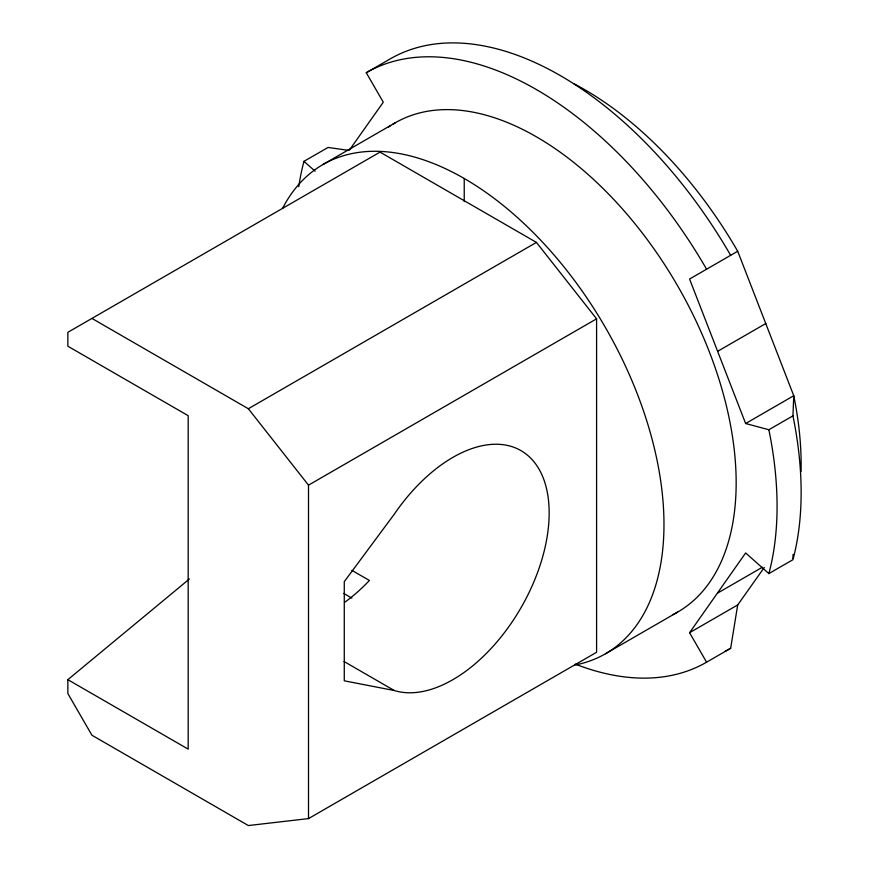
<?xml version="1.0" encoding="UTF-8"?>
<svg xmlns="http://www.w3.org/2000/svg" width="869" height="869" viewBox="0 0 869 869"><rect width="100%" height="100%" fill="white"/><g stroke="black" fill="none" stroke-linecap="round" stroke-linejoin="round"><path stroke-width="1.3" d="M792.973 558.365L793.06 554.379M764.307 567.435L737.705 604.933L730.655 648.296L706.595 662.189L689.573 632.719L745.635 552.966L768.869 573.583L792.941 559.69A340.322 196.492 60 0 0 792.941 415.849L793.755 395.721L737.705 251.25A306.29 176.841 60 0 0 573.931 83.75M349.696 149.685L383.283 102.205L366.262 72.724L390.333 58.831A340.322 196.492 60 0 1 730.655 255.323M67.858 679.667L188.182 749.132L188.182 415.686L67.858 346.22L67.858 332.316L380.014 152.108L536.434 242.408L596.59 318.825L596.59 652.282L308.506 818.598L248.349 825.55L91.929 735.239L67.858 693.56L67.858 679.667L189.399 578.993M298.74 186.77A340.322 196.492 60 0 1 303.976 161.341L328.047 147.448L349.077 150.435M322.996 164.513L395.189 122.833M91.929 318.423L248.349 408.734L536.434 242.408M308.506 818.598L308.506 485.152L596.59 318.825M737.705 251.25L689.573 279.036L745.635 423.518L768.869 429.742L792.941 415.849M717.74 351.261L765.871 323.474M745.635 423.518L793.755 395.721A306.29 176.841 60 0 1 801.055 471.476M605.476 653.77L677.668 612.08M717.74 593.016L762.352 567.261M689.573 632.719L737.705 604.933M394.298 690.529L344.276 680.818L344.276 581.643L394.298 514.166A136.129 78.59 -60 0 1 523.866 452.445A136.129 78.59 -60 0 1 523.866 602.63A136.129 78.59 -60 0 1 394.298 690.529L344.07 661.526M351.891 570.357L369.412 580.47A136.129 78.59 -60 0 1 345.134 601.989M343.711 593.418L351.891 598.144M303.976 161.341L315.099 171.193M248.349 408.734L308.506 485.152M464.231 178.503L464.231 201.565M388.432 127.124A282.468 163.09 60 0 1 390.648 125.625M392.907 124.202A282.468 163.09 60 0 1 678.808 287.921A282.468 163.09 60 0 1 672.975 614.622M282.599 208.332A282.468 163.09 60 0 1 594.027 308.767A282.468 163.09 60 0 1 574.561 665.1M730.655 648.296A340.322 196.492 60 0 1 725.007 651.348M706.595 662.189A340.322 196.492 60 0 1 575.311 664.133M366.262 72.724A340.322 196.492 60 0 1 706.595 269.216M768.869 429.742A340.322 196.492 60 0 1 768.869 573.583"/></g></svg>
